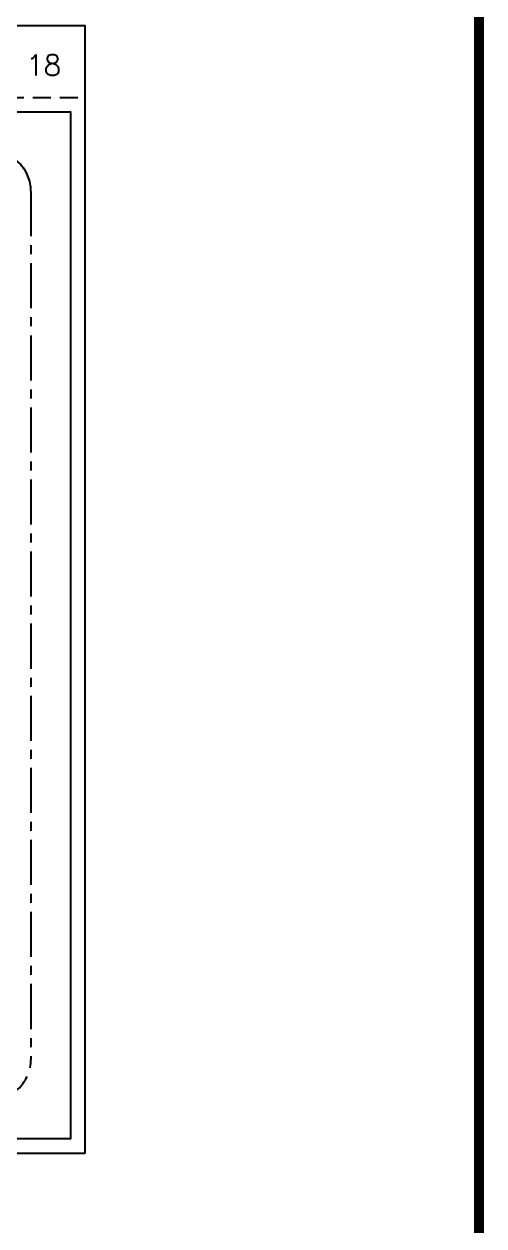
# Model space of a CAD drawing. Header units: inches. Extents: x -1849 to -1456, y -1004 to -896.
# Drawn here: x -1673.48 to -1660.7, y -972.15 to -938.79 of the extents above; entities that cross this region are included whole.
import ezdxf

# ---------------------------------------------------------------- set-up
doc = ezdxf.new("R2010")
doc.units = ezdxf.units.IN
doc.header["$MEASUREMENT"] = 0
doc.linetypes.add('CENTER', pattern=[2, 1.25, -0.25, 0.25, -0.25])
doc.linetypes.add('DASHED', pattern=[0.75, 0.5, -0.25])
doc.layers.add('SPEC', color=2, linetype='Continuous')
doc.styles.add('romans', font='romans.shx')

# ---------------------------------------------------------------- blocks, each defined once
blk = doc.blocks.new('A')
at = {"layer": 'SPEC', "const_width": 0.28}
blk.add_lwpolyline([(0, 0), (0, 81.172), (114.799, 81.173), (114.8, 0), (0, 0)], dxfattribs=at)

msp = doc.modelspace()

# ---------------------------------------------------------------- linework, layer by layer
at = {"ltscale": 0.5}
for points in [[(-1671.786, -970.132), (-1696.486, -970.132), (-1696.486, -938.832), (-1671.786, -938.832)], [(-1696.086, -969.732), (-1696.086, -941.232), (-1672.186, -941.232), (-1672.186, -969.732)]]:
    msp.add_lwpolyline(points, close=True, dxfattribs=at)
at = {"linetype": 'DASHED'}
msp.add_lwpolyline([(-1696.486, -940.832), (-1671.786, -940.832)], dxfattribs=at)
at = {"linetype": 'CENTER'}
msp.add_lwpolyline([(-1673.286, -943.432), (-1673.286, -967.532, -0.414214), (-1674.386, -968.632), (-1693.886, -968.632, -0.414214), (-1694.986, -967.532), (-1694.986, -943.432, -0.414214), (-1693.886, -942.332), (-1674.386, -942.332, -0.414214)], format="xyb", close=True, dxfattribs=at)

# ---------------------------------------------------------------- block references
msp.add_blockref('A', (-1775.643, -1003.371))

# ---------------------------------------------------------------- texts
at = {"ltscale": 0.5, "style": 'romans'}
msp.add_text('18', height=0.5695, dxfattribs=at).set_placement((-1673.421, -940.218))

doc.saveas('drawing.dxf')
